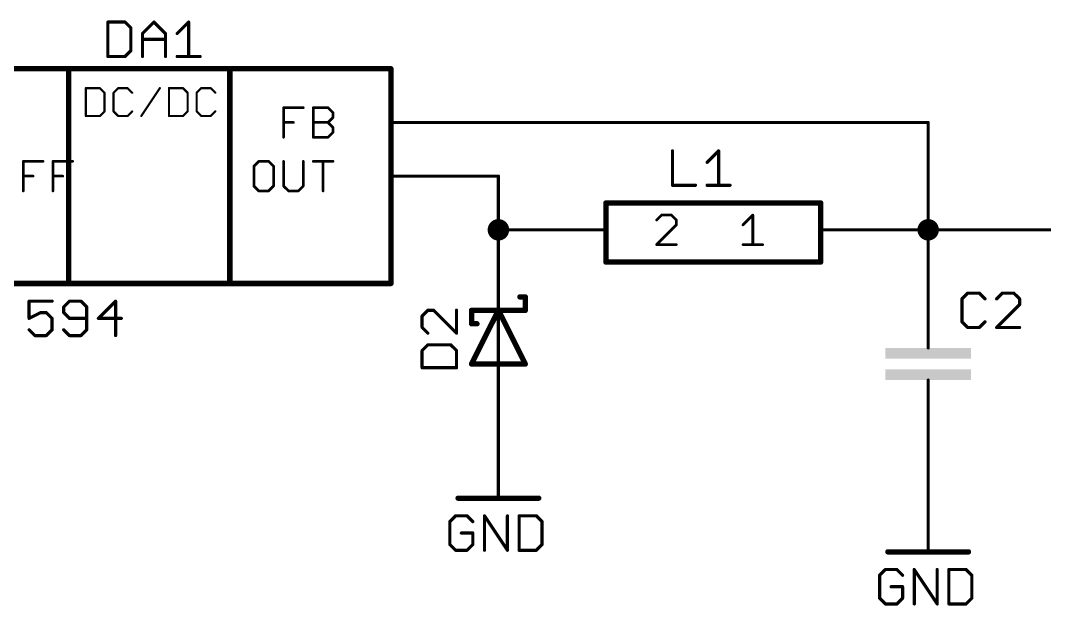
# Model space of a CAD drawing. Extents: x -173 to 61, y -47 to 113.
# Drawn here: x -114.04 to -65.62, y 58.42 to 86.11 of the extents above; entities that cross this region are included whole.
import ezdxf

# ---------------------------------------------------------------- set-up
doc = ezdxf.new("R2010")
doc.units = 0
for name, color, linetype in [('91', 94, 'CONTINUOUS'), ('94', 14, 'CONTINUOUS'), ('95', 251, 'CONTINUOUS'), ('96', 251, 'CONTINUOUS')]:
    doc.layers.add(name, color=color, linetype=linetype)

# ---------------------------------------------------------------- blocks, each defined once
blk = doc.blocks.new('RECT')
blk.add_solid([(-0.5, -0.5), (0.5, -0.5), (-0.5, 0.5), (0.5, 0.5)])

msp = doc.modelspace()

# ---------------------------------------------------------------- linework, layer by layer
at = {"layer": '91', "const_width": 0.1524}
for points in [[(-93.98, 81.28), (-71.12, 81.28)], [(-71.12, 81.28), (-71.12, 76.2)], [(-93.98, 78.74), (-91.44, 78.74)], [(-91.44, 78.74), (-91.44, 76.2)], [(-91.44, 73.66), (-91.44, 76.2)], [(-88.9, 76.2), (-91.44, 76.2)], [(-73.66, 76.2), (-71.12, 76.2)], [(-71.12, 73.66), (-71.12, 76.2)], [(-71.12, 76.2), (-55.88, 76.2)], [(-91.44, 66.04), (-91.44, 68.58)], [(-71.12, 63.5), (-71.12, 66.04)]]:
    msp.add_lwpolyline(points, dxfattribs=at)
at = {"layer": '91'}
for points, const_width in [([(-93.98, 81.3181, 1), (-93.98, 81.2419)], 0.0762), ([(-71.0819, 81.28, 1), (-71.1581, 81.28)], 0.0762), ([(-71.12, 81.2419, 1), (-71.12, 81.3181)], 0.0762), ([(-93.98, 78.7781, 1), (-93.98, 78.7019)], 0.0762), ([(-91.4019, 78.74, 1), (-91.4781, 78.74)], 0.0762), ([(-91.44, 78.7019, 1), (-91.44, 78.7781)], 0.0762), ([(-91.44, 75.946, 1), (-91.44, 76.454, 1), (-91.44, 75.946)], 0.508), ([(-71.12, 75.946, 1), (-71.12, 76.454, 1), (-71.12, 75.946)], 0.508), ([(-91.4019, 76.2, 1), (-91.4781, 76.2)], 0.0762), ([(-91.44, 76.2381, 1), (-91.44, 76.1619)], 0.0762), ([(-91.4781, 76.2, 1), (-91.4019, 76.2)], 0.0762), ([(-88.9, 76.1619, 1), (-88.9, 76.2381)], 0.0762), ([(-73.66, 76.2381, 1), (-73.66, 76.1619)], 0.0762), ([(-71.0819, 76.2, 1), (-71.1581, 76.2)], 0.0762), ([(-71.12, 76.2381, 1), (-71.12, 76.1619)], 0.0762), ([(-71.1581, 76.2, 1), (-71.0819, 76.2)], 0.0762), ([(-71.12, 76.1619, 1), (-71.12, 76.2381)], 0.0762), ([(-91.4781, 73.66, 1), (-91.4019, 73.66)], 0.0762), ([(-71.1581, 73.66, 1), (-71.0819, 73.66)], 0.0762), ([(-91.4019, 68.58, 1), (-91.4781, 68.58)], 0.0762), ([(-91.4781, 66.04, 1), (-91.4019, 66.04)], 0.0762), ([(-71.0819, 66.04, 1), (-71.1581, 66.04)], 0.0762), ([(-71.1581, 63.5, 1), (-71.0819, 63.5)], 0.0762)]:
    msp.add_lwpolyline(points, format="xyb", dxfattribs=dict(at, const_width=const_width))
at = {"layer": '94'}
for points, const_width in [([(-111.76, 83.82), (-121.92, 83.82)], 0.254), ([(-104.14, 83.82), (-111.76, 83.82)], 0.254), ([(-111.76, 83.82), (-111.76, 73.66)], 0.254), ([(-96.52, 83.82), (-104.14, 83.82)], 0.254), ([(-104.14, 83.82), (-104.14, 73.66)], 0.254), ([(-96.52, 73.66), (-96.52, 83.82)], 0.254), ([(-93.98, 81.28), (-96.52, 81.28)], 0.1524), ([(-93.98, 78.74), (-96.52, 78.74)], 0.1524), ([(-76.2, 77.47), (-86.36, 77.47)], 0.254), ([(-86.36, 77.47), (-86.36, 74.676)], 0.254), ([(-76.2, 74.676), (-76.2, 77.47)], 0.254), ([(-88.9, 76.2), (-86.36, 76.2)], 0.1524), ([(-73.66, 76.2), (-76.2, 76.2)], 0.1524), ([(-86.36, 74.676), (-76.2, 74.676)], 0.254), ([(-121.92, 73.66), (-111.76, 73.66)], 0.254), ([(-111.76, 73.66), (-104.14, 73.66)], 0.254), ([(-104.14, 73.66), (-96.52, 73.66)], 0.254), ([(-91.44, 73.66), (-91.44, 71.12)], 0.1524), ([(-71.12, 73.66), (-71.12, 71.12)], 0.1524), ([(-90.17, 73.025), (-90.424, 73.025)], 0.254), ([(-90.17, 73.025), (-90.17, 72.39)], 0.254), ([(-92.71, 69.85), (-91.44, 72.39)], 0.254), ([(-91.44, 72.39), (-92.71, 72.39)], 0.254), ([(-92.71, 72.39), (-92.71, 71.755)], 0.254), ([(-91.44, 72.39), (-90.17, 69.85)], 0.254), ([(-90.17, 72.39), (-91.44, 72.39)], 0.254), ([(-92.456, 71.755), (-92.71, 71.755)], 0.254), ([(-91.44, 68.58), (-91.44, 71.12)], 0.1524), ([(-71.12, 71.12), (-71.12, 70.612)], 0.1524), ([(-90.17, 69.85), (-92.71, 69.85)], 0.254), ([(-71.12, 68.58), (-71.12, 69.088)], 0.1524), ([(-71.12, 66.04), (-71.12, 68.58)], 0.1524), ([(-91.44, 66.04), (-91.44, 63.5)], 0.1524), ([(-89.535, 63.5), (-93.345, 63.5)], 0.254), ([(-71.12, 63.5), (-71.12, 60.96)], 0.1524), ([(-69.215, 60.96), (-73.025, 60.96)], 0.254)]:
    msp.add_lwpolyline(points, dxfattribs=dict(at, const_width=const_width))
for points, const_width in [([(-111.76, 83.8835, 1), (-111.76, 83.7565)], 0.127), ([(-111.6965, 83.82, 1), (-111.8235, 83.82)], 0.127), ([(-111.76, 83.7565, 1), (-111.76, 83.8835)], 0.127), ([(-104.14, 83.8835, 1), (-104.14, 83.7565)], 0.127), ([(-104.0765, 83.82, 1), (-104.2035, 83.82)], 0.127), ([(-104.14, 83.7565, 1), (-104.14, 83.8835)], 0.127), ([(-96.4565, 83.82, 1), (-96.5835, 83.82)], 0.127), ([(-96.52, 83.7565, 1), (-96.52, 83.8835)], 0.127), ([(-96.52, 81.3181, 1), (-96.52, 81.2419)], 0.0762), ([(-93.98, 81.2419, 1), (-93.98, 81.3181)], 0.0762), ([(-96.52, 78.7781, 1), (-96.52, 78.7019)], 0.0762), ([(-93.98, 78.7019, 1), (-93.98, 78.7781)], 0.0762), ([(-86.36, 77.5335, 1), (-86.36, 77.4065)], 0.127), ([(-86.2965, 77.47, 1), (-86.4235, 77.47)], 0.127), ([(-76.1365, 77.47, 1), (-76.2635, 77.47)], 0.127), ([(-76.2, 77.4065, 1), (-76.2, 77.5335)], 0.127), ([(-88.9, 76.2381, 1), (-88.9, 76.1619)], 0.0762), ([(-86.36, 76.1619, 1), (-86.36, 76.2381)], 0.0762), ([(-76.2, 76.2381, 1), (-76.2, 76.1619)], 0.0762), ([(-73.66, 76.1619, 1), (-73.66, 76.2381)], 0.0762), ([(-86.36, 74.7395, 1), (-86.36, 74.6125)], 0.127), ([(-86.4235, 74.676, 1), (-86.2965, 74.676)], 0.127), ([(-76.2635, 74.676, 1), (-76.1365, 74.676)], 0.127), ([(-76.2, 74.6125, 1), (-76.2, 74.7395)], 0.127), ([(-111.76, 73.7235, 1), (-111.76, 73.5965)], 0.127), ([(-111.8235, 73.66, 1), (-111.6965, 73.66)], 0.127), ([(-111.76, 73.5965, 1), (-111.76, 73.7235)], 0.127), ([(-104.14, 73.7235, 1), (-104.14, 73.5965)], 0.127), ([(-104.2035, 73.66, 1), (-104.0765, 73.66)], 0.127), ([(-104.14, 73.5965, 1), (-104.14, 73.7235)], 0.127), ([(-96.5835, 73.66, 1), (-96.4565, 73.66)], 0.127), ([(-96.52, 73.5965, 1), (-96.52, 73.7235)], 0.127), ([(-91.4019, 73.66, 1), (-91.4781, 73.66)], 0.0762), ([(-71.0819, 73.66, 1), (-71.1581, 73.66)], 0.0762), ([(-90.424, 73.0885, 1), (-90.424, 72.9615)], 0.127), ([(-90.1065, 73.025, 1), (-90.2335, 73.025)], 0.127), ([(-90.17, 72.9615, 1), (-90.17, 73.0885)], 0.127), ([(-92.71, 72.4535, 1), (-92.71, 72.3265)], 0.127), ([(-92.6465, 72.39, 1), (-92.7735, 72.39)], 0.127), ([(-91.3832, 72.4184, 1), (-91.4968, 72.3616)], 0.127), ([(-91.44, 72.4535, 1), (-91.44, 72.3265)], 0.127), ([(-91.3832, 72.3616, 1), (-91.4968, 72.4184)], 0.127), ([(-91.44, 72.3265, 1), (-91.44, 72.4535)], 0.127), ([(-90.2335, 72.39, 1), (-90.1065, 72.39)], 0.127), ([(-90.17, 72.3265, 1), (-90.17, 72.4535)], 0.127), ([(-92.71, 71.8185, 1), (-92.71, 71.6915)], 0.127), ([(-92.7735, 71.755, 1), (-92.6465, 71.755)], 0.127), ([(-92.456, 71.6915, 1), (-92.456, 71.8185)], 0.127), ([(-91.4019, 71.12, 1), (-91.4781, 71.12)], 0.0762), ([(-71.0819, 71.12, 1), (-71.1581, 71.12)], 0.0762), ([(-91.4781, 71.12, 1), (-91.4019, 71.12)], 0.0762), ([(-71.1581, 71.12, 1), (-71.0819, 71.12)], 0.0762), ([(-71.1581, 70.612, 1), (-71.0819, 70.612)], 0.0762), ([(-92.71, 69.9135, 1), (-92.71, 69.7865)], 0.127), ([(-92.7668, 69.8784, 1), (-92.6532, 69.8216)], 0.127), ([(-90.2268, 69.8216, 1), (-90.1132, 69.8784)], 0.127), ([(-90.17, 69.7865, 1), (-90.17, 69.9135)], 0.127), ([(-71.0819, 69.088, 1), (-71.1581, 69.088)], 0.0762), ([(-91.4781, 68.58, 1), (-91.4019, 68.58)], 0.0762), ([(-71.0819, 68.58, 1), (-71.1581, 68.58)], 0.0762), ([(-71.1581, 68.58, 1), (-71.0819, 68.58)], 0.0762), ([(-91.4019, 66.04, 1), (-91.4781, 66.04)], 0.0762), ([(-71.1581, 66.04, 1), (-71.0819, 66.04)], 0.0762), ([(-93.345, 63.5635, 1), (-93.345, 63.4365)], 0.127), ([(-91.4781, 63.5, 1), (-91.4019, 63.5)], 0.0762), ([(-89.535, 63.4365, 1), (-89.535, 63.5635)], 0.127), ([(-71.0819, 63.5, 1), (-71.1581, 63.5)], 0.0762), ([(-73.025, 61.0235, 1), (-73.025, 60.8965)], 0.127), ([(-69.215, 60.8965, 1), (-69.215, 61.0235)], 0.127), ([(-71.1581, 60.96, 1), (-71.0819, 60.96)], 0.0762)]:
    msp.add_lwpolyline(points, format="xyb", dxfattribs=dict(at, const_width=const_width))
at = {"layer": '95'}
for points, const_width in [([(-109.9058, 86.0312), (-109.9058, 84.4042)], 0.1524), ([(-109.0923, 86.0312), (-109.9058, 86.0312)], 0.1524), ([(-108.8211, 85.76), (-109.0923, 86.0312)], 0.1524), ([(-108.8211, 84.6754), (-108.8211, 85.76)], 0.1524), ([(-108.2686, 85.4889), (-107.7263, 86.0312)], 0.1524), ([(-107.7263, 86.0312), (-107.184, 85.4889)], 0.1524), ([(-106.6315, 85.4889), (-106.0892, 86.0312)], 0.1524), ([(-106.0892, 86.0312), (-106.0892, 84.4042)], 0.1524), ([(-108.2686, 84.4042), (-108.2686, 85.4889)], 0.1524), ([(-108.2686, 85.2177), (-107.184, 85.2177)], 0.1524), ([(-107.184, 85.4889), (-107.184, 84.4042)], 0.1524), ([(-109.0923, 84.4042), (-108.8211, 84.6754)], 0.1524), ([(-109.9058, 84.4042), (-109.0923, 84.4042)], 0.1524), ([(-106.6315, 84.4042), (-105.5468, 84.4042)], 0.1524), ([(-110.9472, 82.9067), (-110.9472, 81.5848)], 0.1016), ([(-110.2862, 82.9067), (-110.9472, 82.9067)], 0.1016), ([(-110.0659, 82.6864), (-110.2862, 82.9067)], 0.1016), ([(-109.4172, 82.9067), (-109.6375, 82.6864)], 0.1016), ([(-108.9765, 82.9067), (-109.4172, 82.9067)], 0.1016), ([(-108.7562, 82.6864), (-108.9765, 82.9067)], 0.1016), ([(-108.3278, 81.5848), (-107.4465, 82.9067)], 0.1016), ([(-107.018, 82.9067), (-107.018, 81.5848)], 0.1016), ([(-106.3571, 82.9067), (-107.018, 82.9067)], 0.1016), ([(-106.1367, 82.6864), (-106.3571, 82.9067)], 0.1016), ([(-105.488, 82.9067), (-105.7083, 82.6864)], 0.1016), ([(-105.0473, 82.9067), (-105.488, 82.9067)], 0.1016), ([(-104.827, 82.6864), (-105.0473, 82.9067)], 0.1016), ([(-110.0659, 81.8051), (-110.0659, 82.6864)], 0.1016), ([(-109.6375, 82.6864), (-109.6375, 81.8051)], 0.1016), ([(-106.1367, 81.8051), (-106.1367, 82.6864)], 0.1016), ([(-105.7083, 82.6864), (-105.7083, 81.8051)], 0.1016), ([(-110.2862, 81.5848), (-110.0659, 81.8051)], 0.1016), ([(-109.6375, 81.8051), (-109.4172, 81.5848)], 0.1016), ([(-108.9765, 81.5848), (-108.7562, 81.8051)], 0.1016), ([(-106.3571, 81.5848), (-106.1367, 81.8051)], 0.1016), ([(-105.7083, 81.8051), (-105.488, 81.5848)], 0.1016), ([(-105.0473, 81.5848), (-104.827, 81.8051)], 0.1016), ([(-101.5999, 80.5815), (-101.5999, 81.9797)], 0.127), ([(-101.5999, 81.9797), (-100.6677, 81.9797)], 0.127), ([(-100.1966, 80.5815), (-100.1966, 81.9797)], 0.127), ([(-100.1966, 81.9797), (-99.4975, 81.9797)], 0.127), ([(-99.4975, 81.9797), (-99.2645, 81.7467)], 0.127), ([(-110.9472, 81.5848), (-110.2862, 81.5848)], 0.1016), ([(-109.4172, 81.5848), (-108.9765, 81.5848)], 0.1016), ([(-107.018, 81.5848), (-106.3571, 81.5848)], 0.1016), ([(-105.488, 81.5848), (-105.0473, 81.5848)], 0.1016), ([(-99.2645, 81.5136), (-99.4975, 81.2806)], 0.127), ([(-99.2645, 81.7467), (-99.2645, 81.5136)], 0.127), ([(-101.5999, 81.2806), (-101.1338, 81.2806)], 0.127), ([(-100.1966, 81.2806), (-99.4975, 81.2806)], 0.127), ([(-99.4975, 81.2806), (-99.2645, 81.0476)], 0.127), ([(-99.2645, 80.8145), (-99.4975, 80.5815)], 0.127), ([(-99.2645, 81.0476), (-99.2645, 80.8145)], 0.127), ([(-99.4975, 80.5815), (-100.1966, 80.5815)], 0.127), ([(-83.2081, 79.9352), (-83.2081, 78.3082)], 0.1524), ([(-81.571, 79.3929), (-81.0286, 79.9352)], 0.1524), ([(-81.0286, 79.9352), (-81.0286, 78.3082)], 0.1524), ([(-113.9066, 78.0415), (-113.9066, 79.4397)], 0.127), ([(-113.9066, 79.4397), (-112.9745, 79.4397)], 0.127), ([(-112.5033, 78.0415), (-112.5033, 79.4397)], 0.127), ([(-112.5033, 79.4397), (-111.5712, 79.4397)], 0.127), ([(-102.7701, 79.4397), (-103.0031, 79.2067)], 0.127), ([(-102.304, 79.4397), (-102.7701, 79.4397)], 0.127), ([(-102.071, 79.2067), (-102.304, 79.4397)], 0.127), ([(-101.5999, 79.4397), (-101.5999, 78.2745)], 0.127), ([(-100.6677, 78.2745), (-100.6677, 79.4397)], 0.127), ([(-100.1966, 79.4397), (-99.2645, 79.4397)], 0.127), ([(-99.7305, 78.0415), (-99.7305, 79.4397)], 0.127), ([(-103.0031, 79.2067), (-103.0031, 78.2745)], 0.127), ([(-102.071, 78.2745), (-102.071, 79.2067)], 0.127), ([(-113.9066, 78.7406), (-113.4405, 78.7406)], 0.127), ([(-112.5033, 78.7406), (-112.0372, 78.7406)], 0.127), ([(-103.0031, 78.2745), (-102.7701, 78.0415)], 0.127), ([(-102.7701, 78.0415), (-102.304, 78.0415)], 0.127), ([(-102.304, 78.0415), (-102.071, 78.2745)], 0.127), ([(-101.5999, 78.2745), (-101.3668, 78.0415)], 0.127), ([(-101.3668, 78.0415), (-100.9008, 78.0415)], 0.127), ([(-100.9008, 78.0415), (-100.6677, 78.2745)], 0.127), ([(-83.2081, 78.3082), (-82.1235, 78.3082)], 0.1524), ([(-81.571, 78.3082), (-80.4863, 78.3082)], 0.1524), ([(-83.7267, 76.8997), (-83.9597, 76.6667)], 0.127), ([(-83.2606, 76.8997), (-83.7267, 76.8997)], 0.127), ([(-83.0276, 76.6667), (-83.2606, 76.8997)], 0.127), ([(-83.0276, 76.4336), (-83.0276, 76.6667)], 0.127), ([(-79.8766, 76.4336), (-79.4105, 76.8997)], 0.127), ([(-79.4105, 76.8997), (-79.4105, 75.5015)], 0.127), ([(-83.9597, 75.5015), (-83.0276, 76.4336)], 0.127), ([(-83.0276, 75.5015), (-83.9597, 75.5015)], 0.127), ([(-79.8766, 75.5015), (-78.9445, 75.5015)], 0.127), ([(-69.2486, 73.2042), (-69.5198, 72.933)], 0.1524), ([(-68.7063, 73.2042), (-69.2486, 73.2042)], 0.1524), ([(-68.4351, 72.933), (-68.7063, 73.2042)], 0.1524), ([(-67.6115, 73.2042), (-67.8826, 72.933)], 0.1524), ([(-67.0692, 73.2042), (-67.6115, 73.2042)], 0.1524), ([(-66.798, 72.933), (-67.0692, 73.2042)], 0.1524), ([(-69.5198, 72.933), (-69.5198, 71.8484)], 0.1524), ([(-67.8826, 71.5772), (-66.798, 72.6619)], 0.1524), ([(-66.798, 72.6619), (-66.798, 72.933)], 0.1524), ([(-94.777, 72.394), (-95.0482, 72.1228)], 0.1524), ([(-95.0482, 72.1228), (-95.0482, 71.5805)], 0.1524), ([(-94.5059, 72.394), (-94.777, 72.394)], 0.1524), ([(-93.4212, 71.3094), (-94.5059, 72.394)], 0.1524), ([(-93.4212, 72.394), (-93.4212, 71.3094)], 0.1524), ([(-69.5198, 71.8484), (-69.2486, 71.5772)], 0.1524), ([(-68.7063, 71.5772), (-68.4351, 71.8484)], 0.1524), ([(-95.0482, 71.5805), (-94.777, 71.3094)], 0.1524), ([(-69.2486, 71.5772), (-68.7063, 71.5772)], 0.1524), ([(-66.798, 71.5772), (-67.8826, 71.5772)], 0.1524), ([(-94.777, 70.7569), (-95.0482, 70.4857)], 0.1524), ([(-93.6924, 70.7569), (-94.777, 70.7569)], 0.1524), ([(-93.4212, 70.4857), (-93.6924, 70.7569)], 0.1524), ([(-95.0482, 70.4857), (-95.0482, 69.6722)], 0.1524), ([(-93.4212, 69.6722), (-93.4212, 70.4857)], 0.1524), ([(-95.0482, 69.6722), (-93.4212, 69.6722)], 0.1524)]:
    msp.add_lwpolyline(points, dxfattribs=dict(at, const_width=const_width))
for points, const_width in [([(-109.8677, 86.0312, 1), (-109.9439, 86.0312)], 0.0762), ([(-109.9058, 86.0693, 1), (-109.9058, 85.9931)], 0.0762), ([(-109.0654, 86.0581, 1), (-109.1192, 86.0042)], 0.0762), ([(-109.0923, 85.9931, 1), (-109.0923, 86.0693)], 0.0762), ([(-108.783, 85.76, 1), (-108.8592, 85.76)], 0.0762), ([(-108.8481, 85.7331, 1), (-108.7942, 85.787)], 0.0762), ([(-107.6994, 86.0581, 1), (-107.7533, 86.0042)], 0.0762), ([(-107.6994, 86.0042, 1), (-107.7533, 86.0581)], 0.0762), ([(-106.0511, 86.0312, 1), (-106.1273, 86.0312)], 0.0762), ([(-106.0622, 86.0042, 1), (-106.1161, 86.0581)], 0.0762), ([(-108.2956, 85.5158, 1), (-108.2417, 85.4619)], 0.0762), ([(-108.2305, 85.4889, 1), (-108.3067, 85.4889)], 0.0762), ([(-108.2686, 85.2558, 1), (-108.2686, 85.1796)], 0.0762), ([(-107.1459, 85.4889, 1), (-107.2221, 85.4889)], 0.0762), ([(-107.2109, 85.4619, 1), (-107.157, 85.5158)], 0.0762), ([(-107.184, 85.1796, 1), (-107.184, 85.2558)], 0.0762), ([(-106.6584, 85.5158, 1), (-106.6045, 85.4619)], 0.0762), ([(-108.7942, 84.6484, 1), (-108.8481, 84.7023)], 0.0762), ([(-109.9058, 84.4423, 1), (-109.9058, 84.3661)], 0.0762), ([(-109.9439, 84.4042, 1), (-109.8677, 84.4042)], 0.0762), ([(-109.1192, 84.4311, 1), (-109.0654, 84.3773)], 0.0762), ([(-109.0923, 84.3661, 1), (-109.0923, 84.4423)], 0.0762), ([(-108.8592, 84.6754, 1), (-108.783, 84.6754)], 0.0762), ([(-108.3067, 84.4042, 1), (-108.2305, 84.4042)], 0.0762), ([(-107.2221, 84.4042, 1), (-107.1459, 84.4042)], 0.0762), ([(-106.6315, 84.4423, 1), (-106.6315, 84.3661)], 0.0762), ([(-106.1273, 84.4042, 1), (-106.0511, 84.4042)], 0.0762), ([(-105.5468, 84.3661, 1), (-105.5468, 84.4423)], 0.0762), ([(-110.9218, 82.9067, 1), (-110.9726, 82.9067)], 0.0508), ([(-110.9472, 82.9321, 1), (-110.9472, 82.8813)], 0.0508), ([(-110.2683, 82.9247, 1), (-110.3042, 82.8888)], 0.0508), ([(-110.2862, 82.8813, 1), (-110.2862, 82.9321)], 0.0508), ([(-109.4172, 82.9321, 1), (-109.4172, 82.8813)], 0.0508), ([(-109.3992, 82.8888, 1), (-109.4351, 82.9247)], 0.0508), ([(-108.9586, 82.9247, 1), (-108.9945, 82.8888)], 0.0508), ([(-108.9765, 82.8813, 1), (-108.9765, 82.9321)], 0.0508), ([(-107.4253, 82.8926, 1), (-107.4676, 82.9208)], 0.0508), ([(-106.9926, 82.9067, 1), (-107.0434, 82.9067)], 0.0508), ([(-107.018, 82.9321, 1), (-107.018, 82.8813)], 0.0508), ([(-106.3391, 82.9247, 1), (-106.375, 82.8888)], 0.0508), ([(-106.3571, 82.8813, 1), (-106.3571, 82.9321)], 0.0508), ([(-105.488, 82.9321, 1), (-105.488, 82.8813)], 0.0508), ([(-105.47, 82.8888, 1), (-105.5059, 82.9247)], 0.0508), ([(-105.0294, 82.9247, 1), (-105.0653, 82.8888)], 0.0508), ([(-105.0473, 82.8813, 1), (-105.0473, 82.9321)], 0.0508), ([(-110.0405, 82.6864, 1), (-110.0913, 82.6864)], 0.0508), ([(-110.0839, 82.6684, 1), (-110.048, 82.7044)], 0.0508), ([(-109.6121, 82.6864, 1), (-109.6629, 82.6864)], 0.0508), ([(-109.6554, 82.7044, 1), (-109.6195, 82.6684)], 0.0508), ([(-108.7742, 82.6684, 1), (-108.7382, 82.7044)], 0.0508), ([(-106.1113, 82.6864, 1), (-106.1621, 82.6864)], 0.0508), ([(-106.1547, 82.6684, 1), (-106.1188, 82.7044)], 0.0508), ([(-105.7263, 82.7044, 1), (-105.6903, 82.6684)], 0.0508), ([(-105.6829, 82.6864, 1), (-105.7337, 82.6864)], 0.0508), ([(-104.845, 82.6684, 1), (-104.8091, 82.7044)], 0.0508), ([(-110.0913, 81.8051, 1), (-110.0405, 81.8051)], 0.0508), ([(-110.048, 81.7872, 1), (-110.0839, 81.8231)], 0.0508), ([(-109.6629, 81.8051, 1), (-109.6121, 81.8051)], 0.0508), ([(-109.6195, 81.8231, 1), (-109.6554, 81.7872)], 0.0508), ([(-108.7382, 81.7872, 1), (-108.7742, 81.8231)], 0.0508), ([(-106.1621, 81.8051, 1), (-106.1113, 81.8051)], 0.0508), ([(-106.1188, 81.7872, 1), (-106.1547, 81.8231)], 0.0508), ([(-105.6903, 81.8231, 1), (-105.7263, 81.7872)], 0.0508), ([(-105.7337, 81.8051, 1), (-105.6829, 81.8051)], 0.0508), ([(-104.8091, 81.7872, 1), (-104.845, 81.8231)], 0.0508), ([(-101.5681, 81.9797, 1), (-101.6316, 81.9797)], 0.0635), ([(-101.5999, 82.0114, 1), (-101.5999, 81.9479)], 0.0635), ([(-100.6677, 81.9479, 1), (-100.6677, 82.0114)], 0.0635), ([(-100.1648, 81.9797, 1), (-100.2283, 81.9797)], 0.0635), ([(-100.1966, 82.0114, 1), (-100.1966, 81.9479)], 0.0635), ([(-99.475, 82.0021, 1), (-99.5199, 81.9572)], 0.0635), ([(-99.4975, 81.9479, 1), (-99.4975, 82.0114)], 0.0635), ([(-110.9472, 81.6102, 1), (-110.9472, 81.5594)], 0.0508), ([(-110.9726, 81.5848, 1), (-110.9218, 81.5848)], 0.0508), ([(-110.3042, 81.6028, 1), (-110.2683, 81.5668)], 0.0508), ([(-110.2862, 81.5594, 1), (-110.2862, 81.6102)], 0.0508), ([(-109.4172, 81.6102, 1), (-109.4172, 81.5594)], 0.0508), ([(-109.4351, 81.5668, 1), (-109.3992, 81.6028)], 0.0508), ([(-108.9945, 81.6028, 1), (-108.9586, 81.5668)], 0.0508), ([(-108.9765, 81.5594, 1), (-108.9765, 81.6102)], 0.0508), ([(-108.3489, 81.5989, 1), (-108.3066, 81.5707)], 0.0508), ([(-107.018, 81.6102, 1), (-107.018, 81.5594)], 0.0508), ([(-107.0434, 81.5848, 1), (-106.9926, 81.5848)], 0.0508), ([(-106.375, 81.6028, 1), (-106.3391, 81.5668)], 0.0508), ([(-106.3571, 81.5594, 1), (-106.3571, 81.6102)], 0.0508), ([(-105.488, 81.6102, 1), (-105.488, 81.5594)], 0.0508), ([(-105.5059, 81.5668, 1), (-105.47, 81.6028)], 0.0508), ([(-105.0653, 81.6028, 1), (-105.0294, 81.5668)], 0.0508), ([(-105.0473, 81.5594, 1), (-105.0473, 81.6102)], 0.0508), ([(-99.2327, 81.7467, 1), (-99.2962, 81.7467)], 0.0635), ([(-99.2962, 81.5136, 1), (-99.2327, 81.5136)], 0.0635), ([(-99.2869, 81.7242, 1), (-99.242, 81.7691)], 0.0635), ([(-99.242, 81.4912, 1), (-99.2869, 81.5361)], 0.0635), ([(-101.5999, 81.3123, 1), (-101.5999, 81.2488)], 0.0635), ([(-101.1338, 81.2488, 1), (-101.1338, 81.3123)], 0.0635), ([(-100.1966, 81.3123, 1), (-100.1966, 81.2488)], 0.0635), ([(-99.475, 81.303, 1), (-99.5199, 81.2581)], 0.0635), ([(-99.5199, 81.303, 1), (-99.475, 81.2581)], 0.0635), ([(-99.4975, 81.2488, 1), (-99.4975, 81.3123)], 0.0635), ([(-99.2327, 81.0476, 1), (-99.2962, 81.0476)], 0.0635), ([(-99.2869, 81.0251, 1), (-99.242, 81.07)], 0.0635), ([(-99.242, 80.7921, 1), (-99.2869, 80.837)], 0.0635), ([(-101.6316, 80.5815, 1), (-101.5681, 80.5815)], 0.0635), ([(-100.1966, 80.6133, 1), (-100.1966, 80.5498)], 0.0635), ([(-100.2283, 80.5815, 1), (-100.1648, 80.5815)], 0.0635), ([(-99.5199, 80.604, 1), (-99.475, 80.559)], 0.0635), ([(-99.4975, 80.5498, 1), (-99.4975, 80.6133)], 0.0635), ([(-99.2962, 80.8145, 1), (-99.2327, 80.8145)], 0.0635), ([(-83.17, 79.9352, 1), (-83.2462, 79.9352)], 0.0762), ([(-80.9905, 79.9352, 1), (-81.0667, 79.9352)], 0.0762), ([(-81.0017, 79.9082, 1), (-81.0556, 79.9621)], 0.0762), ([(-113.8748, 79.4397, 1), (-113.9383, 79.4397)], 0.0635), ([(-113.9066, 79.4714, 1), (-113.9066, 79.4079)], 0.0635), ([(-112.9745, 79.4079, 1), (-112.9745, 79.4714)], 0.0635), ([(-112.4716, 79.4397, 1), (-112.5351, 79.4397)], 0.0635), ([(-112.5033, 79.4714, 1), (-112.5033, 79.4079)], 0.0635), ([(-111.5712, 79.4079, 1), (-111.5712, 79.4714)], 0.0635), ([(-102.7701, 79.4714, 1), (-102.7701, 79.4079)], 0.0635), ([(-102.7477, 79.4172, 1), (-102.7926, 79.4621)], 0.0635), ([(-102.2816, 79.4621, 1), (-102.3265, 79.4172)], 0.0635), ([(-102.304, 79.4079, 1), (-102.304, 79.4714)], 0.0635), ([(-101.5681, 79.4397, 1), (-101.6316, 79.4397)], 0.0635), ([(-100.636, 79.4397, 1), (-100.6995, 79.4397)], 0.0635), ([(-100.1966, 79.4714, 1), (-100.1966, 79.4079)], 0.0635), ([(-99.6988, 79.4397, 1), (-99.7623, 79.4397)], 0.0635), ([(-99.2645, 79.4079, 1), (-99.2645, 79.4714)], 0.0635), ([(-81.5979, 79.4198, 1), (-81.544, 79.3659)], 0.0762), ([(-102.9714, 79.2067, 1), (-103.0349, 79.2067)], 0.0635), ([(-103.0256, 79.2291, 1), (-102.9807, 79.1842)], 0.0635), ([(-102.0393, 79.2067, 1), (-102.1028, 79.2067)], 0.0635), ([(-102.0935, 79.1842, 1), (-102.0486, 79.2291)], 0.0635), ([(-113.9066, 78.7723, 1), (-113.9066, 78.7088)], 0.0635), ([(-113.4405, 78.7088, 1), (-113.4405, 78.7723)], 0.0635), ([(-112.5033, 78.7723, 1), (-112.5033, 78.7088)], 0.0635), ([(-112.0372, 78.7088, 1), (-112.0372, 78.7723)], 0.0635), ([(-113.9383, 78.0415, 1), (-113.8748, 78.0415)], 0.0635), ([(-112.5351, 78.0415, 1), (-112.4716, 78.0415)], 0.0635), ([(-102.9807, 78.297, 1), (-103.0256, 78.2521)], 0.0635), ([(-103.0349, 78.2745, 1), (-102.9714, 78.2745)], 0.0635), ([(-102.7701, 78.0733, 1), (-102.7701, 78.0097)], 0.0635), ([(-102.7926, 78.019, 1), (-102.7477, 78.064)], 0.0635), ([(-102.3265, 78.064, 1), (-102.2816, 78.019)], 0.0635), ([(-102.304, 78.0097, 1), (-102.304, 78.0733)], 0.0635), ([(-102.1028, 78.2745, 1), (-102.0393, 78.2745)], 0.0635), ([(-102.0486, 78.2521, 1), (-102.0935, 78.297)], 0.0635), ([(-101.6316, 78.2745, 1), (-101.5681, 78.2745)], 0.0635), ([(-101.5774, 78.297, 1), (-101.6223, 78.2521)], 0.0635), ([(-101.3668, 78.0733, 1), (-101.3668, 78.0097)], 0.0635), ([(-101.3893, 78.019, 1), (-101.3444, 78.064)], 0.0635), ([(-100.9232, 78.064, 1), (-100.8783, 78.019)], 0.0635), ([(-100.9008, 78.0097, 1), (-100.9008, 78.0733)], 0.0635), ([(-100.6995, 78.2745, 1), (-100.636, 78.2745)], 0.0635), ([(-100.6453, 78.2521, 1), (-100.6902, 78.297)], 0.0635), ([(-99.7623, 78.0415, 1), (-99.6988, 78.0415)], 0.0635), ([(-83.2081, 78.3463, 1), (-83.2081, 78.2701)], 0.0762), ([(-83.2462, 78.3082, 1), (-83.17, 78.3082)], 0.0762), ([(-82.1235, 78.2701, 1), (-82.1235, 78.3463)], 0.0762), ([(-81.571, 78.3463, 1), (-81.571, 78.2701)], 0.0762), ([(-81.0667, 78.3082, 1), (-80.9905, 78.3082)], 0.0762), ([(-80.4863, 78.2701, 1), (-80.4863, 78.3463)], 0.0762), ([(-83.9822, 76.6891, 1), (-83.9372, 76.6442)], 0.0635), ([(-83.7267, 76.9314, 1), (-83.7267, 76.8679)], 0.0635), ([(-83.7042, 76.8772, 1), (-83.7491, 76.9221)], 0.0635), ([(-83.2382, 76.9221, 1), (-83.2831, 76.8772)], 0.0635), ([(-83.2606, 76.8679, 1), (-83.2606, 76.9314)], 0.0635), ([(-82.9958, 76.6667, 1), (-83.0593, 76.6667)], 0.0635), ([(-83.05, 76.6442, 1), (-83.0051, 76.6891)], 0.0635), ([(-79.3788, 76.8997, 1), (-79.4423, 76.8997)], 0.0635), ([(-79.3881, 76.8772, 1), (-79.433, 76.9221)], 0.0635), ([(-83.0593, 76.4336, 1), (-82.9958, 76.4336)], 0.0635), ([(-83.0051, 76.4112, 1), (-83.05, 76.4561)], 0.0635), ([(-79.899, 76.4561, 1), (-79.8541, 76.4112)], 0.0635), ([(-83.9822, 75.524, 1), (-83.9372, 75.479)], 0.0635), ([(-83.9597, 75.5333, 1), (-83.9597, 75.4698)], 0.0635), ([(-83.0276, 75.4698, 1), (-83.0276, 75.5333)], 0.0635), ([(-79.8766, 75.5333, 1), (-79.8766, 75.4698)], 0.0635), ([(-78.9445, 75.4698, 1), (-78.9445, 75.5333)], 0.0635), ([(-79.4423, 75.5015, 1), (-79.3788, 75.5015)], 0.0635), ([(-69.2486, 73.2423, 1), (-69.2486, 73.1661)], 0.0762), ([(-69.2217, 73.1772, 1), (-69.2756, 73.2311)], 0.0762), ([(-68.6794, 73.2311, 1), (-68.7332, 73.1772)], 0.0762), ([(-68.7063, 73.1661, 1), (-68.7063, 73.2423)], 0.0762), ([(-67.6115, 73.2423, 1), (-67.6115, 73.1661)], 0.0762), ([(-67.5845, 73.1772, 1), (-67.6384, 73.2311)], 0.0762), ([(-67.0422, 73.2311, 1), (-67.0961, 73.1772)], 0.0762), ([(-67.0692, 73.1661, 1), (-67.0692, 73.2423)], 0.0762), ([(-69.4817, 72.933, 1), (-69.5579, 72.933)], 0.0762), ([(-69.5467, 72.96, 1), (-69.4929, 72.9061)], 0.0762), ([(-68.4621, 72.9061, 1), (-68.4082, 72.96)], 0.0762), ([(-67.9096, 72.96, 1), (-67.8557, 72.9061)], 0.0762), ([(-66.7599, 72.933, 1), (-66.8361, 72.933)], 0.0762), ([(-66.8361, 72.6619, 1), (-66.7599, 72.6619)], 0.0762), ([(-66.8249, 72.9061, 1), (-66.771, 72.96)], 0.0762), ([(-66.771, 72.6349, 1), (-66.8249, 72.6888)], 0.0762), ([(-95.0101, 72.1228, 1), (-95.0863, 72.1228)], 0.0762), ([(-95.0751, 72.1498, 1), (-95.0212, 72.0959)], 0.0762), ([(-94.777, 72.4321, 1), (-94.777, 72.3559)], 0.0762), ([(-94.7501, 72.3671, 1), (-94.804, 72.421)], 0.0762), ([(-94.4789, 72.421, 1), (-94.5328, 72.3671)], 0.0762), ([(-94.5059, 72.3559, 1), (-94.5059, 72.4321)], 0.0762), ([(-93.3831, 72.394, 1), (-93.4593, 72.394)], 0.0762), ([(-69.4929, 71.8753, 1), (-69.5467, 71.8214)], 0.0762), ([(-69.5579, 71.8484, 1), (-69.4817, 71.8484)], 0.0762), ([(-68.4082, 71.8214, 1), (-68.4621, 71.8753)], 0.0762), ([(-95.0212, 71.6075, 1), (-95.0751, 71.5536)], 0.0762), ([(-95.0863, 71.5805, 1), (-95.0101, 71.5805)], 0.0762), ([(-94.804, 71.2824, 1), (-94.7501, 71.3363)], 0.0762), ([(-93.4593, 71.3094, 1), (-93.3831, 71.3094)], 0.0762), ([(-93.4481, 71.2824, 1), (-93.3943, 71.3363)], 0.0762), ([(-69.2486, 71.6153, 1), (-69.2486, 71.5391)], 0.0762), ([(-69.2756, 71.5503, 1), (-69.2217, 71.6041)], 0.0762), ([(-68.7332, 71.6041, 1), (-68.6794, 71.5503)], 0.0762), ([(-68.7063, 71.5391, 1), (-68.7063, 71.6153)], 0.0762), ([(-67.8826, 71.6153, 1), (-67.8826, 71.5391)], 0.0762), ([(-67.9096, 71.6041, 1), (-67.8557, 71.5503)], 0.0762), ([(-66.798, 71.5391, 1), (-66.798, 71.6153)], 0.0762), ([(-94.777, 70.795, 1), (-94.777, 70.7188)], 0.0762), ([(-94.7501, 70.7299, 1), (-94.804, 70.7838)], 0.0762), ([(-93.6654, 70.7838, 1), (-93.7193, 70.7299)], 0.0762), ([(-93.6924, 70.7188, 1), (-93.6924, 70.795)], 0.0762), ([(-95.0101, 70.4857, 1), (-95.0863, 70.4857)], 0.0762), ([(-95.0751, 70.5126, 1), (-95.0212, 70.4588)], 0.0762), ([(-93.3831, 70.4857, 1), (-93.4593, 70.4857)], 0.0762), ([(-93.4481, 70.4588, 1), (-93.3943, 70.5126)], 0.0762), ([(-95.0482, 69.7103, 1), (-95.0482, 69.6341)], 0.0762), ([(-93.4212, 69.6341, 1), (-93.4212, 69.7103)], 0.0762), ([(-95.0863, 69.6722, 1), (-95.0101, 69.6722)], 0.0762), ([(-93.4593, 69.6722, 1), (-93.3831, 69.6722)], 0.0762)]:
    msp.add_lwpolyline(points, format="xyb", dxfattribs=dict(at, const_width=const_width))
at = {"layer": '96', "const_width": 0.1524}
for points in [[(-112.5457, 72.8232), (-113.6303, 72.8232)], [(-113.6303, 72.8232), (-113.6303, 72.0097)], [(-111.722, 72.8232), (-111.9932, 72.552)], [(-111.1797, 72.8232), (-111.722, 72.8232)], [(-110.9085, 72.552), (-111.1797, 72.8232)], [(-109.5425, 72.8232), (-110.356, 72.0097)], [(-109.5425, 71.1962), (-109.5425, 72.8232)], [(-113.6303, 72.0097), (-113.088, 72.2809)], [(-113.088, 72.2809), (-112.8168, 72.2809)], [(-112.8168, 72.2809), (-112.5457, 72.0097)], [(-111.9932, 72.552), (-111.9932, 72.2809)], [(-111.9932, 72.2809), (-111.722, 72.0097)], [(-110.9085, 71.4674), (-110.9085, 72.552)], [(-112.5457, 72.0097), (-112.5457, 71.4674)], [(-111.722, 72.0097), (-110.9085, 72.0097)], [(-110.356, 72.0097), (-109.2714, 72.0097)], [(-113.3592, 71.1962), (-113.6303, 71.4674)], [(-112.8168, 71.1962), (-113.3592, 71.1962)], [(-112.5457, 71.4674), (-112.8168, 71.1962)], [(-111.9932, 71.4674), (-111.722, 71.1962)], [(-111.722, 71.1962), (-111.1797, 71.1962)], [(-111.1797, 71.1962), (-110.9085, 71.4674)], [(-93.4641, 62.6632), (-93.7353, 62.392)], [(-93.7353, 62.392), (-93.7353, 61.3074)], [(-92.9218, 62.6632), (-93.4641, 62.6632)], [(-92.6506, 62.392), (-92.9218, 62.6632)], [(-92.0981, 61.0362), (-92.0981, 62.6632)], [(-92.0981, 62.6632), (-91.0135, 61.0362)], [(-91.0135, 61.0362), (-91.0135, 62.6632)], [(-90.461, 62.6632), (-90.461, 61.0362)], [(-89.6475, 62.6632), (-90.461, 62.6632)], [(-89.3763, 62.392), (-89.6475, 62.6632)], [(-89.3763, 61.3074), (-89.3763, 62.392)], [(-92.6506, 61.8497), (-93.1929, 61.8497)], [(-92.6506, 61.3074), (-92.6506, 61.8497)], [(-93.7353, 61.3074), (-93.4641, 61.0362)], [(-93.4641, 61.0362), (-92.9218, 61.0362)], [(-92.9218, 61.0362), (-92.6506, 61.3074)], [(-90.461, 61.0362), (-89.6475, 61.0362)], [(-89.6475, 61.0362), (-89.3763, 61.3074)], [(-73.1441, 60.1232), (-73.4153, 59.852)], [(-72.6018, 60.1232), (-73.1441, 60.1232)], [(-72.3306, 59.852), (-72.6018, 60.1232)], [(-71.7781, 58.4962), (-71.7781, 60.1232)], [(-71.7781, 60.1232), (-70.6935, 58.4962)], [(-70.6935, 58.4962), (-70.6935, 60.1232)], [(-70.141, 60.1232), (-70.141, 58.4962)], [(-69.3275, 60.1232), (-70.141, 60.1232)], [(-69.0563, 59.852), (-69.3275, 60.1232)], [(-73.4153, 59.852), (-73.4153, 58.7674)], [(-69.0563, 58.7674), (-69.0563, 59.852)], [(-72.3306, 59.3097), (-72.8729, 59.3097)], [(-72.3306, 58.7674), (-72.3306, 59.3097)], [(-73.4153, 58.7674), (-73.1441, 58.4962)], [(-72.6018, 58.4962), (-72.3306, 58.7674)], [(-69.3275, 58.4962), (-69.0563, 58.7674)], [(-73.1441, 58.4962), (-72.6018, 58.4962)], [(-70.141, 58.4962), (-69.3275, 58.4962)]]:
    msp.add_lwpolyline(points, dxfattribs=at)
at = {"layer": '96', "const_width": 0.0762}
for points in [[(-113.6303, 72.8613, 1), (-113.6303, 72.7851)], [(-113.5922, 72.8232, 1), (-113.6684, 72.8232)], [(-112.5457, 72.7851, 1), (-112.5457, 72.8613)], [(-111.722, 72.8613, 1), (-111.722, 72.7851)], [(-111.6951, 72.7962, 1), (-111.749, 72.8501)], [(-111.1527, 72.8501, 1), (-111.2066, 72.7962)], [(-111.1797, 72.7851, 1), (-111.1797, 72.8613)], [(-109.5044, 72.8232, 1), (-109.5806, 72.8232)], [(-109.5156, 72.7962, 1), (-109.5695, 72.8501)], [(-113.088, 72.319, 1), (-113.088, 72.2428)], [(-113.071, 72.2468, 1), (-113.105, 72.3149)], [(-112.7899, 72.3078, 1), (-112.8438, 72.2539)], [(-112.8168, 72.2428, 1), (-112.8168, 72.319)], [(-111.9551, 72.552, 1), (-112.0313, 72.552)], [(-112.0201, 72.579, 1), (-111.9662, 72.5251)], [(-111.9662, 72.3078, 1), (-112.0201, 72.2539)], [(-112.0313, 72.2809, 1), (-111.9551, 72.2809)], [(-110.8704, 72.552, 1), (-110.9466, 72.552)], [(-110.9355, 72.5251, 1), (-110.8816, 72.579)], [(-113.6474, 72.0438, 1), (-113.6133, 71.9756)], [(-113.6684, 72.0097, 1), (-113.5922, 72.0097)], [(-112.5076, 72.0097, 1), (-112.5838, 72.0097)], [(-112.5726, 71.9828, 1), (-112.5187, 72.0366)], [(-111.722, 72.0478, 1), (-111.722, 71.9716)], [(-111.749, 71.9828, 1), (-111.6951, 72.0366)], [(-110.9085, 71.9716, 1), (-110.9085, 72.0478)], [(-110.356, 72.0478, 1), (-110.356, 71.9716)], [(-110.383, 72.0366, 1), (-110.3291, 71.9828)], [(-109.2714, 71.9716, 1), (-109.2714, 72.0478)], [(-113.6034, 71.4943, 1), (-113.6573, 71.4404)], [(-113.3592, 71.2343, 1), (-113.3592, 71.1581)], [(-113.3861, 71.1693, 1), (-113.3322, 71.2231)], [(-112.8438, 71.2231, 1), (-112.7899, 71.1693)], [(-112.8168, 71.1581, 1), (-112.8168, 71.2343)], [(-112.5838, 71.4674, 1), (-112.5076, 71.4674)], [(-112.5187, 71.4404, 1), (-112.5726, 71.4943)], [(-111.9662, 71.4943, 1), (-112.0201, 71.4404)], [(-111.722, 71.2343, 1), (-111.722, 71.1581)], [(-111.749, 71.1693, 1), (-111.6951, 71.2231)], [(-111.2066, 71.2231, 1), (-111.1527, 71.1693)], [(-111.1797, 71.1581, 1), (-111.1797, 71.2343)], [(-110.9466, 71.4674, 1), (-110.8704, 71.4674)], [(-110.8816, 71.4404, 1), (-110.9355, 71.4943)], [(-109.5806, 71.1962, 1), (-109.5044, 71.1962)], [(-93.6972, 62.392, 1), (-93.7734, 62.392)], [(-93.4641, 62.7013, 1), (-93.4641, 62.6251)], [(-93.4372, 62.6362, 1), (-93.4911, 62.6901)], [(-92.8948, 62.6901, 1), (-92.9487, 62.6362)], [(-92.9218, 62.6251, 1), (-92.9218, 62.7013)], [(-92.06, 62.6632, 1), (-92.1362, 62.6632)], [(-92.0664, 62.6843, 1), (-92.1298, 62.6421)], [(-90.9754, 62.6632, 1), (-91.0516, 62.6632)], [(-90.4229, 62.6632, 1), (-90.4991, 62.6632)], [(-90.461, 62.7013, 1), (-90.461, 62.6251)], [(-89.6205, 62.6901, 1), (-89.6744, 62.6362)], [(-89.6475, 62.6251, 1), (-89.6475, 62.7013)], [(-89.3382, 62.392, 1), (-89.4144, 62.392)], [(-93.7622, 62.419, 1), (-93.7083, 62.3651)], [(-92.6776, 62.3651, 1), (-92.6237, 62.419)], [(-89.4032, 62.3651, 1), (-89.3494, 62.419)], [(-93.1929, 61.8878, 1), (-93.1929, 61.8116)], [(-92.6125, 61.8497, 1), (-92.6887, 61.8497)], [(-92.6506, 61.8116, 1), (-92.6506, 61.8878)], [(-93.7083, 61.3343, 1), (-93.7622, 61.2804)], [(-93.7734, 61.3074, 1), (-93.6972, 61.3074)], [(-93.4641, 61.0743, 1), (-93.4641, 60.9981)], [(-93.4911, 61.0093, 1), (-93.4372, 61.0631)], [(-92.9487, 61.0631, 1), (-92.8948, 61.0093)], [(-92.9218, 60.9981, 1), (-92.9218, 61.0743)], [(-92.6887, 61.3074, 1), (-92.6125, 61.3074)], [(-92.6237, 61.2804, 1), (-92.6776, 61.3343)], [(-92.1362, 61.0362, 1), (-92.06, 61.0362)], [(-91.0516, 61.0362, 1), (-90.9754, 61.0362)], [(-91.0452, 61.0151, 1), (-90.9818, 61.0573)], [(-90.461, 61.0743, 1), (-90.461, 60.9981)], [(-90.4991, 61.0362, 1), (-90.4229, 61.0362)], [(-89.6744, 61.0631, 1), (-89.6205, 61.0093)], [(-89.6475, 60.9981, 1), (-89.6475, 61.0743)], [(-89.4144, 61.3074, 1), (-89.3382, 61.3074)], [(-89.3494, 61.2804, 1), (-89.4032, 61.3343)], [(-73.1441, 60.1613, 1), (-73.1441, 60.0851)], [(-73.1172, 60.0962, 1), (-73.1711, 60.1501)], [(-72.5748, 60.1501, 1), (-72.6287, 60.0962)], [(-72.6018, 60.0851, 1), (-72.6018, 60.1613)], [(-71.74, 60.1232, 1), (-71.8162, 60.1232)], [(-71.7464, 60.1443, 1), (-71.8098, 60.1021)], [(-70.6554, 60.1232, 1), (-70.7316, 60.1232)], [(-70.1029, 60.1232, 1), (-70.1791, 60.1232)], [(-70.141, 60.1613, 1), (-70.141, 60.0851)], [(-69.3005, 60.1501, 1), (-69.3544, 60.0962)], [(-69.3275, 60.0851, 1), (-69.3275, 60.1613)], [(-73.3772, 59.852, 1), (-73.4534, 59.852)], [(-73.4422, 59.879, 1), (-73.3883, 59.8251)], [(-72.3576, 59.8251, 1), (-72.3037, 59.879)], [(-69.0182, 59.852, 1), (-69.0944, 59.852)], [(-69.0832, 59.8251, 1), (-69.0294, 59.879)], [(-72.8729, 59.3478, 1), (-72.8729, 59.2716)], [(-72.2925, 59.3097, 1), (-72.3687, 59.3097)], [(-72.3306, 59.2716, 1), (-72.3306, 59.3478)], [(-73.3883, 58.7943, 1), (-73.4422, 58.7404)], [(-73.4534, 58.7674, 1), (-73.3772, 58.7674)], [(-72.3687, 58.7674, 1), (-72.2925, 58.7674)], [(-72.3037, 58.7404, 1), (-72.3576, 58.7943)], [(-69.0944, 58.7674, 1), (-69.0182, 58.7674)], [(-69.0294, 58.7404, 1), (-69.0832, 58.7943)], [(-73.1441, 58.5343, 1), (-73.1441, 58.4581)], [(-73.1711, 58.4693, 1), (-73.1172, 58.5231)], [(-72.6287, 58.5231, 1), (-72.5748, 58.4693)], [(-72.6018, 58.4581, 1), (-72.6018, 58.5343)], [(-71.8162, 58.4962, 1), (-71.74, 58.4962)], [(-70.7316, 58.4962, 1), (-70.6554, 58.4962)], [(-70.7252, 58.4751, 1), (-70.6618, 58.5173)], [(-70.141, 58.5343, 1), (-70.141, 58.4581)], [(-70.1791, 58.4962, 1), (-70.1029, 58.4962)], [(-69.3544, 58.5231, 1), (-69.3005, 58.4693)], [(-69.3275, 58.4581, 1), (-69.3275, 58.5343)]]:
    msp.add_lwpolyline(points, format="xyb", dxfattribs=at)

# ---------------------------------------------------------------- block references
at = {"layer": '94', "xscale": 4.064, "yscale": 0.508}
for p in [(-71.12, 70.358), (-71.12, 69.342)]:
    msp.add_blockref('RECT', p, dxfattribs=at)

doc.saveas('drawing.dxf')
